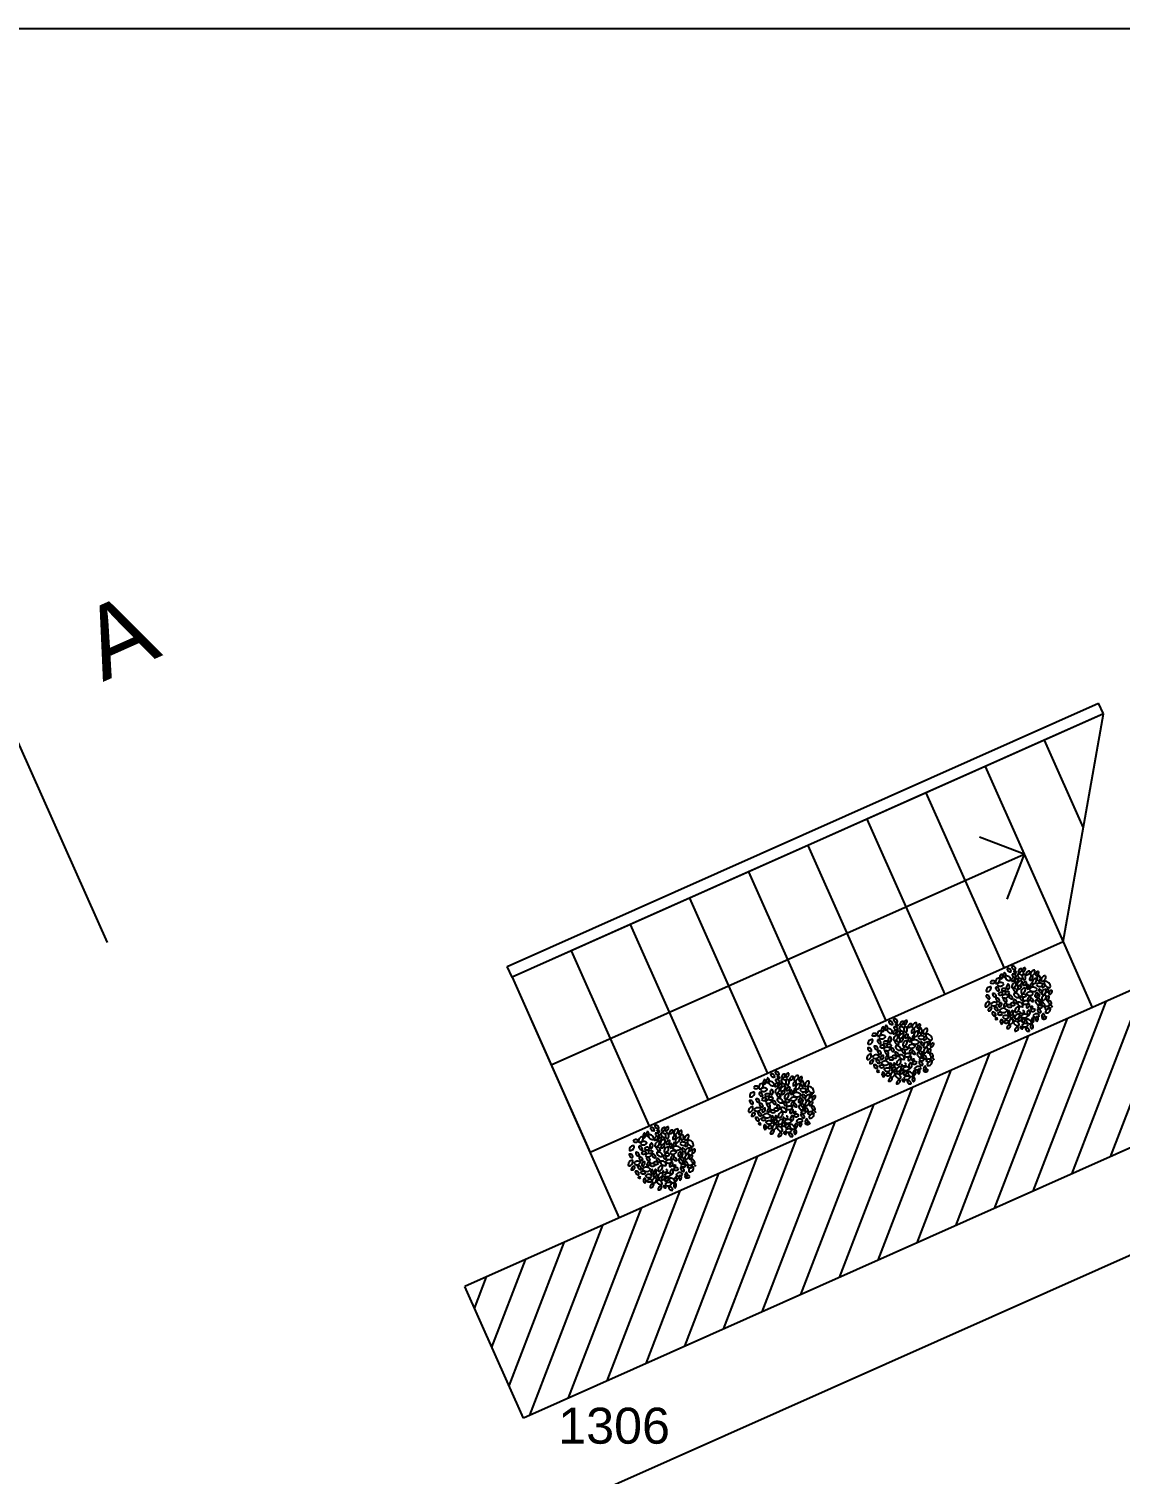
# Model space of a CAD drawing. Header units: inches. Extents: x -422522 to 22891, y -2973 to 414515.
# Drawn here: x 11547 to 12002, y 10638 to 11241 of the extents above; entities that cross this region are included whole.
import ezdxf

# ---------------------------------------------------------------- set-up
doc = ezdxf.new("R2010")
doc.units = ezdxf.units.IN
doc.header["$MEASUREMENT"] = 0
doc.layers.get('0').update_dxf_attribs({"lineweight": 25})
doc.layers.add('ARREDAMENTO', color=8, linetype='Continuous', lineweight=18)
doc.layers.add('QUOTE', color=6, linetype='Continuous', lineweight=9)
doc.styles.get("Standard").update_dxf_attribs({"font": 'Arial.ttf'})
doc.dimstyles.get("Standard").update_dxf_attribs({"dimtxt": 15, "dimasz": 10, "dimexe": 10, "dimexo": 10, "dimgap": 5, "dimtad": 2, "dimtih": 1, "dimtoh": 1, "dimdec": 0, "dimzin": 0, "dimdsep": 46, "dimtxsty": 'Standard', "dimblk": 'OBLIQUE', "dimblk1": 'OBLIQUE', "dimblk2": 'OBLIQUE', "dimcen": 0.09, "dimdle": 10, "dimadec": 0, "dimazin": 0, "dimtfac": 1, "dimtdec": 0, "dimtofl": 0, "dimtmove": 0, "dimatfit": 3, "dimldrblk": 'OBLIQUE', "dimfxl": 1, "dimtolj": 1, "dimtzin": 0, "dimarcsym": 0})

# ---------------------------------------------------------------- blocks, each defined once
blk = doc.blocks.new('_Oblique')
at = {"color": 0, "linetype": 'ByBlock', "lineweight": -2}
blk.add_line((-0.5, -0.5), (0.5, 0.5), dxfattribs=at)
blk = doc.blocks.new('*D119')
at = {"layer": 'Defpoints', "color": 0, "transparency": 16777216}
for p in [(12397.16, 10903.16), (12441.51, 10803.54), (11247.99, 10272.15)]:
    blk.add_point(p, dxfattribs=at)
at = {"layer": 'QUOTE', "color": 0, "lineweight": -2, "transparency": 16777216}
for p, q in [((12437.44, 10812.68), (12393.09, 10912.29)), ((11194.51, 10367.7), (12406.29, 10907.22)), ((11243.93, 10281.29), (11199.58, 10380.9))]:
    blk.add_line(p, q, dxfattribs=at)
at = {"layer": 'QUOTE', "color": 0, "lineweight": -2, "transparency": 16777216, "xscale": 10, "yscale": 10, "zscale": 10}
for p, rotation in [((12397.16, 10903.16), 23.99999999997978), ((11203.64, 10371.77), 203.9999999999798)]:
    blk.add_blockref('_Oblique', p, dxfattribs=dict(at, rotation=rotation))
at = {"layer": 'QUOTE', "color": 0, "transparency": 16777216, "insert": (11791.3, 10657.9), "char_height": 15, "attachment_point": 5}
blk.add_mtext('\\A1;1306', dxfattribs=at)

msp = doc.modelspace()

# ---------------------------------------------------------------- hatches: boundary and pattern name
h = msp.add_hatch()
h.set_pattern_fill('ANSI31', color=0, scale=100, angle=24)
h.set_pattern_definition([(69, (4887.172, -4511.288), (-11.669755, 4.479599), [])])
h.paths.add_polyline_path([(11055.56, 10416.33), (11055.56, 10350.66), (11561.6, 10575.81), (11537.24, 10630.65)])
h.paths.add_polyline_path([(11729.07, 10716), (11753.47, 10661.18), (13055.56, 11240.52), (12907.96, 11240.52)])

# ---------------------------------------------------------------- linework, layer by layer
for p, q in [((12907.96, 11240.52), (11729.07, 10716)), ((13055.56, 11240.52), (11753.47, 10661.18)), ((11746.69, 10849.57), (11993.35, 10959.39)), ((11995.38, 10954.82), (11993.35, 10959.39)), ((11995.38, 10954.82), (11761.51, 10850.7)), ((11995.38, 10954.82), (11970.72, 10943.84)), ((11978.59, 10859.78), (11995.38, 10954.82)), ((11539.12, 10950.8), (11579.79, 10859.45)), ((11970.72, 10943.84), (11946.05, 10932.86)), ((11970.72, 10943.84), (11986.99, 10907.3)), ((11946.05, 10932.86), (11921.38, 10921.88)), ((11946.05, 10932.86), (11978.59, 10859.78)), ((11921.38, 10921.88), (11896.72, 10910.9)), ((11921.38, 10921.88), (11953.92, 10848.79)), ((11896.72, 10910.9), (11872.05, 10899.91)), ((11896.72, 10910.9), (11929.26, 10837.81)), ((11872.05, 10899.91), (11847.39, 10888.93)), ((11872.05, 10899.91), (11904.59, 10826.83)), ((11764.99, 10808.46), (11962.32, 10896.32)), ((11847.39, 10888.93), (11822.72, 10877.95)), ((11847.39, 10888.93), (11879.93, 10815.85)), ((11822.72, 10877.95), (11798.06, 10866.97)), ((11822.72, 10877.95), (11855.26, 10804.87)), ((11798.06, 10866.97), (11773.39, 10855.99)), ((11798.06, 10866.97), (11830.59, 10793.88)), ((11773.39, 10855.99), (11748.72, 10845)), ((11773.39, 10855.99), (11805.93, 10782.9)), ((11978.59, 10859.78), (11781.26, 10771.92)), ((11978.59, 10859.78), (11990.76, 10832.43)), ((11748.72, 10845), (11746.69, 10849.57)), ((11748.72, 10845), (11793.47, 10744.51)), ((11748.72, 10845), (11781.26, 10771.92)), ((11753.47, 10661.18), (11729.07, 10716))]:
    msp.add_line(p, q)
at = {"ltscale": 3}
for q in [(11943.65, 10903.49), (11955.15, 10877.65)]:
    msp.add_line((11962.32, 10896.32), q, dxfattribs=at)
msp.add_lwpolyline([(11055.56, 9240.52), (13055.56, 9240.52), (13055.56, 11240.52), (11055.56, 11240.52)], close=True)
at = {"layer": 'ARREDAMENTO', "linetype": 'ByBlock', "lineweight": -3}
for points in [[(11904.85, 10825.04, 0.535384), (11904.74, 10822.94, 0.500203)], [(11905.92, 10826.65, 0.535384), (11907.61, 10825.41, 0.500203)], [(11907.78, 10827.58, 0.535384), (11909.49, 10826.38, 0.500203)], [(11908.63, 10825.71, 0.535384), (11909.75, 10824.89, 0.500203)], [(11910.51, 10825.15, 0.535384), (11912.03, 10826.6, 0.500203)], [(11912.76, 10824.61, 0.535384), (11913.06, 10821.89, 0.500203)], [(11913.48, 10826.98, 0.535384), (11912.27, 10825.26, 0.500203)], [(11913.82, 10824.14, 0.535384), (11915.34, 10825.58, 0.500203)], [(11915.74, 10823.75, 0.535384), (11917.39, 10826.08, 0.500203)], [(11919.02, 10825.47, 0.535384), (11917.81, 10823.76, 0.500203)], [(11899.21, 10819, 0.535384), (11897.21, 10817.1, 0.500203)], [(11898.75, 10820.97, 0.535384), (11900.84, 10821.2, 0.500203)], [(11901.09, 10820.45, 0.535384), (11902.75, 10822.78, 0.500203)], [(11901.12, 10818.89, 0.535384), (11902.6, 10817.4, 0.500203)], [(11901.72, 10819.95, 0.535384), (11904.51, 10820.3, 0.500203)], [(11903.33, 10822.28, 0.535384), (11903.44, 10824.38, 0.500203)], [(11906.19, 10817.8, 0.535384), (11906.36, 10820.25, 0.500203)], [(11909.16, 10822.93, 0.535384), (11907.67, 10821.45, 0.500203)], [(11907.92, 10818.59, 0.535384), (11909.57, 10820.92, 0.500203)], [(11907.98, 10824.3, 0.535384), (11909.7, 10823.1, 0.500203)], [(11909.08, 10820.96, 0.535384), (11910.6, 10822.41, 0.500203)], [(11909.99, 10819.54, 0.535384), (11912.09, 10821.54, 0.500203)], [(11910.35, 10818.15, 0.535384), (11911.84, 10819.63, 0.500203)], [(11911.76, 10816.25, 0.535384), (11913.41, 10818.58, 0.500203)], [(11912.46, 10819.73, 0.535384), (11913.98, 10821.18, 0.500203)], [(11914.38, 10820.14, 0.535384), (11914.61, 10818.05, 0.500203)], [(11915.1, 10818.16, 0.535384), (11918.53, 10817.92, 0.500203)], [(11916.56, 10823.49, 0.535384), (11915.35, 10821.78, 0.500203)], [(11916.41, 10820.24, 0.535384), (11918.07, 10822.57, 0.500203)], [(11918.97, 10823.97, 0.535384), (11919.25, 10821.35, 0.500203)], [(11920.22, 10821.34, 0.535384), (11921.87, 10823.67, 0.500203)], [(11923.88, 10818.82, 0.535384), (11921.39, 10821.35, 0.500203)], [(11896.8, 10810.67, 0.535384), (11898.45, 10813, 0.500203)], [(11898.62, 10814.11, 0.535384), (11897.13, 10815.58, 0.500203)], [(11899.02, 10811.73, 0.535384), (11901.81, 10812.08, 0.500203)], [(11901.3, 10814.81, 0.535384), (11899.81, 10816.29, 0.500203)], [(11902.73, 10812.89, 0.535384), (11901.23, 10814.36, 0.500203)], [(11902.15, 10816.01, 0.535384), (11904.23, 10816.27, 0.500203)], [(11903.47, 10817.78, 0.535384), (11905.56, 10818, 0.500203)], [(11903.72, 10814.96, 0.535384), (11906.51, 10815.31, 0.500203)], [(11905.75, 10812.85, 0.535384), (11904.26, 10814.33, 0.500203)], [(11904.85, 10816.34, 0.535384), (11906.93, 10816.6, 0.500203)], [(11908.11, 10814.04, 0.535384), (11906.64, 10815.53, 0.500203)], [(11908.39, 10818.37, 0.535384), (11910.11, 10817.17, 0.500203)], [(11908.54, 10813.8, 0.535384), (11909.87, 10812.17, 0.500203)], [(11908.63, 10816.35, 0.535384), (11911.03, 10814.66, 0.500203)], [(11912.52, 10810.87, 0.535384), (11910.11, 10812.56, 0.500203)], [(11912.6, 10813.42, 0.535384), (11911.28, 10815.05, 0.500203)], [(11911.87, 10815.51, 0.535384), (11913.96, 10815.36, 0.500203)], [(11912.25, 10812.34, 0.535384), (11915.04, 10812.69, 0.500203)], [(11914.02, 10816.07, 0.535384), (11916.81, 10816.42, 0.500203)], [(11915.75, 10815.07, 0.535384), (11914.53, 10813.35, 0.500203)], [(11918.74, 10816.56, 0.535384), (11917.55, 10814.84, 0.500203)], [(11917.71, 10813.56, 0.535384), (11919.55, 10811.69, 0.500203)], [(11918.42, 10814.33, 0.535384), (11919.91, 10812.86, 0.500203)], [(11920.15, 10812.46, 0.535384), (11921.62, 10810.96, 0.500203)], [(11920.38, 10813.31, 0.535384), (11922.03, 10815.64, 0.500203)], [(11922.13, 10818.04, 0.535384), (11920.48, 10815.71, 0.500203)], [(11923.4, 10815.23, 0.535384), (11922.18, 10813.52, 0.500203)], [(11922.96, 10813.34, 0.535384), (11924.43, 10811.84, 0.500203)], [(11924.58, 10817.61, 0.535384), (11923.36, 10815.9, 0.500203)], [(11899.48, 10810.46, 0.535384), (11897.97, 10809.02, 0.500203)], [(11901.14, 10806.99, 0.535384), (11899.65, 10808.47, 0.500203)], [(11902.09, 10809.17, 0.535384), (11900.6, 10810.65, 0.500203)], [(11903.96, 10807.76, 0.535384), (11901.87, 10807.9, 0.500203)], [(11902.4, 10810.66, 0.535384), (11903.59, 10812.39, 0.500203)], [(11906.04, 10809.07, 0.535384), (11902.62, 10809.3, 0.500203)], [(11906.58, 10806.35, 0.535384), (11903.93, 10806.53, 0.500203)], [(11904.54, 10810.68, 0.535384), (11905.73, 10812.4, 0.500203)], [(11907.88, 10810.97, 0.535384), (11905.79, 10811.11, 0.500203)], [(11906.76, 10807.09, 0.535384), (11906.54, 10809.17, 0.500203)], [(11908.68, 10807.49, 0.535384), (11907.16, 10806.05, 0.500203)], [(11909.27, 10811.71, 0.535384), (11907.18, 10811.86, 0.500203)], [(11908.21, 10807.97, 0.535384), (11908.06, 10809.34, 0.500203)], [(11911.15, 10807.68, 0.535384), (11909.05, 10805.69, 0.500203)], [(11909.19, 10808.42, 0.535384), (11910.84, 10810.75, 0.500203)], [(11911.76, 10806.76, 0.535384), (11914.55, 10807.11, 0.500203)], [(11915.22, 10812.04, 0.535384), (11914, 10810.33, 0.500203)], [(11914.96, 10809.42, 0.535384), (11914.78, 10806.98, 0.500203)], [(11916.72, 10810.62, 0.535384), (11915.44, 10810.49, 0.500203)], [(11917.67, 10809.44, 0.535384), (11915.58, 10809.22, 0.500203)], [(11918.42, 10806.79, 0.535384), (11918.27, 10804.7, 0.500203)], [(11918.51, 10810.83, 0.535384), (11920.6, 10810.69, 0.500203)], [(11920.02, 10808.33, 0.535384), (11918.55, 10809.83, 0.500203)], [(11920.81, 10805.88, 0.535384), (11920.96, 10807.97, 0.500203)], [(11923.51, 10810.45, 0.535384), (11921.43, 10810.19, 0.500203)], [(11921.94, 10808.22, 0.535384), (11923.94, 10810.13, 0.500203)], [(11851.76, 10798.49, 0.535384), (11853.41, 10800.82, 0.500203)], [(11854, 10800.32, 0.535384), (11854.1, 10802.41, 0.500203)], [(11855.52, 10803.08, 0.535384), (11855.41, 10800.98, 0.500203)], [(11856.59, 10804.68, 0.535384), (11858.28, 10803.44, 0.500203)], [(11859.83, 10800.96, 0.535384), (11858.34, 10799.49, 0.500203)], [(11858.45, 10805.62, 0.535384), (11860.16, 10804.41, 0.500203)], [(11858.65, 10802.34, 0.535384), (11860.37, 10801.13, 0.500203)], [(11859.3, 10803.74, 0.535384), (11860.42, 10802.92, 0.500203)], [(11859.75, 10799, 0.535384), (11861.27, 10800.45, 0.500203)], [(11861.18, 10803.19, 0.535384), (11862.69, 10804.63, 0.500203)], [(11863.43, 10802.64, 0.535384), (11863.73, 10799.93, 0.500203)], [(11864.15, 10805.01, 0.535384), (11862.94, 10803.3, 0.500203)], [(11864.49, 10802.17, 0.535384), (11866.01, 10803.62, 0.500203)], [(11867.23, 10801.52, 0.535384), (11866.02, 10799.81, 0.500203)], [(11866.41, 10801.78, 0.535384), (11868.06, 10804.11, 0.500203)], [(11867.08, 10798.28, 0.535384), (11868.73, 10800.61, 0.500203)], [(11869.69, 10803.51, 0.535384), (11868.48, 10801.8, 0.500203)], [(11869.64, 10802.01, 0.535384), (11869.92, 10799.38, 0.500203)], [(11870.89, 10799.37, 0.535384), (11872.54, 10801.7, 0.500203)], [(11902, 10805.76, 0.535384), (11900.83, 10805.84, 0.500203)], [(11903.67, 10803.45, 0.535384), (11903.44, 10805.54, 0.500203)], [(11906.63, 10804.6, 0.535384), (11904.55, 10804.34, 0.500203)], [(11907.32, 10803.09, 0.535384), (11905.8, 10801.64, 0.500203)], [(11906.69, 10803.37, 0.535384), (11908.34, 10805.7, 0.500203)], [(11910.9, 10802.92, 0.535384), (11908.54, 10804.65, 0.500203)], [(11910.64, 10802.07, 0.535384), (11909.12, 10800.63, 0.500203)], [(11912.06, 10806.26, 0.535384), (11910.54, 10804.81, 0.500203)], [(11912.51, 10801.52, 0.535384), (11911.39, 10802.34, 0.500203)], [(11911.98, 10804.3, 0.535384), (11913.47, 10805.77, 0.500203)], [(11912, 10802.89, 0.535384), (11914.79, 10803.24, 0.500203)], [(11915.22, 10800.58, 0.535384), (11913.53, 10801.82, 0.500203)], [(11916.09, 10803.7, 0.535384), (11913.72, 10805.44, 0.500203)], [(11916.26, 10803.53, 0.535384), (11916.15, 10801.44, 0.500203)], [(11916.61, 10806.17, 0.535384), (11916.5, 10804.08, 0.500203)], [(11849.88, 10797.04, 0.535384), (11847.87, 10795.13, 0.500203)], [(11849.42, 10799.01, 0.535384), (11851.51, 10799.23, 0.500203)], [(11851.79, 10796.93, 0.535384), (11853.26, 10795.44, 0.500203)], [(11852.39, 10797.99, 0.535384), (11855.17, 10798.34, 0.500203)], [(11852.81, 10794.05, 0.535384), (11854.9, 10794.31, 0.500203)], [(11854.14, 10795.82, 0.535384), (11856.23, 10796.04, 0.500203)], [(11855.52, 10794.38, 0.535384), (11857.6, 10794.64, 0.500203)], [(11856.86, 10795.84, 0.535384), (11857.03, 10798.28, 0.500203)], [(11858.59, 10796.63, 0.535384), (11860.24, 10798.96, 0.500203)], [(11859.06, 10796.41, 0.535384), (11860.77, 10795.2, 0.500203)], [(11859.3, 10794.39, 0.535384), (11861.7, 10792.7, 0.500203)], [(11860.66, 10797.58, 0.535384), (11862.76, 10799.57, 0.500203)], [(11861.02, 10796.18, 0.535384), (11862.51, 10797.66, 0.500203)], [(11862.43, 10794.29, 0.535384), (11864.08, 10796.62, 0.500203)], [(11863.13, 10797.77, 0.535384), (11864.65, 10799.21, 0.500203)], [(11865.05, 10798.17, 0.535384), (11865.28, 10796.09, 0.500203)], [(11864.69, 10794.1, 0.535384), (11867.48, 10794.45, 0.500203)], [(11865.77, 10796.2, 0.535384), (11869.19, 10795.96, 0.500203)], [(11869.41, 10794.6, 0.535384), (11868.22, 10792.87, 0.500203)], [(11872.8, 10796.08, 0.535384), (11871.15, 10793.75, 0.500203)], [(11874.55, 10796.85, 0.535384), (11872.06, 10799.38, 0.500203)], [(11875.24, 10795.65, 0.535384), (11874.03, 10793.94, 0.500203)], [(11847.47, 10788.71, 0.535384), (11849.12, 10791.04, 0.500203)], [(11849.29, 10792.15, 0.535384), (11847.8, 10793.62, 0.500203)], [(11850.15, 10788.5, 0.535384), (11848.63, 10787.05, 0.500203)], [(11849.69, 10789.77, 0.535384), (11852.47, 10790.11, 0.500203)], [(11851.97, 10792.85, 0.535384), (11850.48, 10794.32, 0.500203)], [(11852.76, 10787.21, 0.535384), (11851.27, 10788.68, 0.500203)], [(11853.39, 10790.93, 0.535384), (11851.9, 10792.4, 0.500203)], [(11853.07, 10788.7, 0.535384), (11854.26, 10790.42, 0.500203)], [(11854.39, 10793, 0.535384), (11857.18, 10793.35, 0.500203)], [(11856.42, 10790.89, 0.535384), (11854.93, 10792.36, 0.500203)], [(11855.21, 10788.71, 0.535384), (11856.4, 10790.44, 0.500203)], [(11858.55, 10789, 0.535384), (11856.46, 10789.15, 0.500203)], [(11858.78, 10792.07, 0.535384), (11857.31, 10793.57, 0.500203)], [(11859.94, 10789.75, 0.535384), (11857.85, 10789.9, 0.500203)], [(11859.21, 10791.84, 0.535384), (11860.53, 10790.21, 0.500203)], [(11859.85, 10786.45, 0.535384), (11861.51, 10788.78, 0.500203)], [(11863.18, 10788.91, 0.535384), (11860.78, 10790.6, 0.500203)], [(11863.27, 10791.46, 0.535384), (11861.94, 10793.09, 0.500203)], [(11862.54, 10793.55, 0.535384), (11864.63, 10793.4, 0.500203)], [(11862.92, 10790.38, 0.535384), (11865.71, 10790.73, 0.500203)], [(11865.89, 10790.07, 0.535384), (11864.67, 10788.36, 0.500203)], [(11866.41, 10793.1, 0.535384), (11865.2, 10791.39, 0.500203)], [(11867.39, 10788.66, 0.535384), (11866.1, 10788.52, 0.500203)], [(11868.38, 10791.6, 0.535384), (11870.22, 10789.73, 0.500203)], [(11869.09, 10792.37, 0.535384), (11870.58, 10790.9, 0.500203)], [(11869.18, 10788.87, 0.535384), (11871.27, 10788.72, 0.500203)], [(11870.82, 10790.49, 0.535384), (11872.29, 10789, 0.500203)], [(11871.05, 10791.35, 0.535384), (11872.7, 10793.68, 0.500203)], [(11874.18, 10788.48, 0.535384), (11872.1, 10788.22, 0.500203)], [(11874.07, 10793.27, 0.535384), (11872.85, 10791.55, 0.500203)], [(11873.63, 10791.37, 0.535384), (11875.1, 10789.88, 0.500203)], [(11806.42, 10782.35, 0.535384), (11808.11, 10781.11, 0.500203)], [(11808.28, 10783.28, 0.535384), (11810, 10782.08, 0.500203)], [(11813.98, 10782.68, 0.535384), (11812.77, 10780.96, 0.500203)], [(11851.81, 10785.03, 0.535384), (11850.32, 10786.5, 0.500203)], [(11852.66, 10783.8, 0.535384), (11851.5, 10783.88, 0.500203)], [(11854.63, 10785.79, 0.535384), (11852.54, 10785.94, 0.500203)], [(11856.71, 10787.1, 0.535384), (11853.29, 10787.34, 0.500203)], [(11854.33, 10781.49, 0.535384), (11854.11, 10783.57, 0.500203)], [(11857.25, 10784.38, 0.535384), (11854.6, 10784.57, 0.500203)], [(11857.3, 10782.64, 0.535384), (11855.22, 10782.38, 0.500203)], [(11857.43, 10785.12, 0.535384), (11857.2, 10787.21, 0.500203)], [(11857.36, 10781.41, 0.535384), (11859.01, 10783.74, 0.500203)], [(11859.35, 10785.53, 0.535384), (11857.83, 10784.08, 0.500203)], [(11858.88, 10786.01, 0.535384), (11858.73, 10787.38, 0.500203)], [(11861.57, 10780.95, 0.535384), (11859.21, 10782.69, 0.500203)], [(11861.82, 10785.72, 0.535384), (11859.72, 10783.72, 0.500203)], [(11862.73, 10784.3, 0.535384), (11861.21, 10782.85, 0.500203)], [(11862.43, 10784.79, 0.535384), (11865.22, 10785.14, 0.500203)], [(11862.65, 10782.33, 0.535384), (11864.14, 10783.81, 0.500203)], [(11866.76, 10781.73, 0.535384), (11864.39, 10783.47, 0.500203)], [(11865.62, 10787.46, 0.535384), (11865.45, 10785.01, 0.500203)], [(11868.34, 10787.48, 0.535384), (11866.25, 10787.26, 0.500203)], [(11867.28, 10784.21, 0.535384), (11867.17, 10782.12, 0.500203)], [(11869.09, 10784.83, 0.535384), (11868.94, 10782.74, 0.500203)], [(11870.69, 10786.37, 0.535384), (11869.22, 10787.86, 0.500203)], [(11871.47, 10783.92, 0.535384), (11871.62, 10786.01, 0.500203)], [(11872.6, 10786.26, 0.535384), (11874.61, 10788.16, 0.500203)], [(11799.26, 10776.68, 0.535384), (11801.34, 10776.9, 0.500203)], [(11801.6, 10776.15, 0.535384), (11803.25, 10778.48, 0.500203)], [(11802.22, 10775.65, 0.535384), (11805.01, 10776, 0.500203)], [(11803.83, 10777.98, 0.535384), (11803.94, 10780.08, 0.500203)], [(11805.35, 10780.74, 0.535384), (11805.24, 10778.65, 0.500203)], [(11809.66, 10778.63, 0.535384), (11808.17, 10777.15, 0.500203)], [(11808.42, 10774.29, 0.535384), (11810.07, 10776.62, 0.500203)], [(11808.49, 10780, 0.535384), (11810.2, 10778.8, 0.500203)], [(11809.14, 10781.41, 0.535384), (11810.25, 10780.59, 0.500203)], [(11809.59, 10776.67, 0.535384), (11811.1, 10778.11, 0.500203)], [(11810.49, 10775.24, 0.535384), (11812.59, 10777.24, 0.500203)], [(11811.01, 10780.85, 0.535384), (11812.53, 10782.3, 0.500203)], [(11813.27, 10780.31, 0.535384), (11813.56, 10777.59, 0.500203)], [(11812.96, 10775.43, 0.535384), (11814.48, 10776.88, 0.500203)], [(11814.33, 10779.84, 0.535384), (11815.84, 10781.28, 0.500203)], [(11817.07, 10779.19, 0.535384), (11815.85, 10777.48, 0.500203)], [(11816.24, 10779.45, 0.535384), (11817.89, 10781.78, 0.500203)], [(11816.92, 10775.94, 0.535384), (11818.57, 10778.27, 0.500203)], [(11819.53, 10781.17, 0.535384), (11818.31, 10779.46, 0.500203)], [(11819.47, 10779.67, 0.535384), (11819.75, 10777.05, 0.500203)], [(11820.72, 10777.04, 0.535384), (11822.37, 10779.37, 0.500203)], [(11824.38, 10774.52, 0.535384), (11821.89, 10777.05, 0.500203)], [(11857.99, 10781.12, 0.535384), (11856.47, 10779.68, 0.500203)], [(11861.3, 10780.11, 0.535384), (11859.79, 10778.66, 0.500203)], [(11863.18, 10779.55, 0.535384), (11862.06, 10780.37, 0.500203)], [(11862.67, 10780.93, 0.535384), (11865.45, 10781.27, 0.500203)], [(11865.89, 10778.61, 0.535384), (11864.2, 10779.86, 0.500203)], [(11866.93, 10781.57, 0.535384), (11866.82, 10779.48, 0.500203)], [(11799.12, 10769.81, 0.535384), (11797.63, 10771.28, 0.500203)], [(11799.71, 10774.7, 0.535384), (11797.71, 10772.8, 0.500203)], [(11801.8, 10770.51, 0.535384), (11800.31, 10771.99, 0.500203)], [(11801.63, 10774.59, 0.535384), (11803.1, 10773.1, 0.500203)], [(11802.65, 10771.71, 0.535384), (11804.73, 10771.97, 0.500203)], [(11803.98, 10773.48, 0.535384), (11806.06, 10773.7, 0.500203)], [(11804.23, 10770.66, 0.535384), (11807.01, 10771.01, 0.500203)], [(11805.35, 10772.04, 0.535384), (11807.43, 10772.3, 0.500203)], [(11806.69, 10773.5, 0.535384), (11806.86, 10775.95, 0.500203)], [(11808.61, 10769.74, 0.535384), (11807.14, 10771.23, 0.500203)], [(11808.89, 10774.07, 0.535384), (11810.61, 10772.87, 0.500203)], [(11809.13, 10772.05, 0.535384), (11811.54, 10770.36, 0.500203)], [(11810.86, 10773.85, 0.535384), (11812.34, 10775.33, 0.500203)], [(11813.1, 10769.12, 0.535384), (11811.78, 10770.75, 0.500203)], [(11812.26, 10771.95, 0.535384), (11813.92, 10774.28, 0.500203)], [(11812.37, 10771.21, 0.535384), (11814.46, 10771.06, 0.500203)], [(11814.88, 10775.84, 0.535384), (11815.11, 10773.75, 0.500203)], [(11814.52, 10771.77, 0.535384), (11817.31, 10772.12, 0.500203)], [(11816.25, 10770.77, 0.535384), (11815.04, 10769.06, 0.500203)], [(11815.61, 10773.86, 0.535384), (11819.03, 10773.62, 0.500203)], [(11819.24, 10772.26, 0.535384), (11818.06, 10770.54, 0.500203)], [(11820.88, 10769.01, 0.535384), (11822.53, 10771.34, 0.500203)], [(11822.63, 10773.74, 0.535384), (11820.98, 10771.41, 0.500203)], [(11823.9, 10770.93, 0.535384), (11822.69, 10769.22, 0.500203)], [(11825.08, 10773.31, 0.535384), (11823.86, 10771.6, 0.500203)], [(11797.3, 10766.37, 0.535384), (11798.95, 10768.7, 0.500203)], [(11799.99, 10766.17, 0.535384), (11798.47, 10764.72, 0.500203)], [(11799.52, 10767.43, 0.535384), (11802.31, 10767.78, 0.500203)], [(11802.59, 10764.88, 0.535384), (11801.1, 10766.35, 0.500203)], [(11803.23, 10768.59, 0.535384), (11801.74, 10770.06, 0.500203)], [(11802.9, 10766.36, 0.535384), (11804.09, 10768.09, 0.500203)], [(11806.54, 10764.77, 0.535384), (11803.12, 10765, 0.500203)], [(11806.25, 10768.55, 0.535384), (11804.76, 10770.03, 0.500203)], [(11805.05, 10766.38, 0.535384), (11806.23, 10768.1, 0.500203)], [(11808.39, 10766.67, 0.535384), (11806.29, 10766.81, 0.500203)], [(11807.26, 10762.79, 0.535384), (11807.04, 10764.87, 0.500203)], [(11809.78, 10767.42, 0.535384), (11807.68, 10767.56, 0.500203)], [(11808.71, 10763.67, 0.535384), (11808.57, 10765.04, 0.500203)], [(11809.05, 10769.5, 0.535384), (11810.37, 10767.87, 0.500203)], [(11809.69, 10764.12, 0.535384), (11811.34, 10766.45, 0.500203)], [(11813.02, 10766.57, 0.535384), (11810.61, 10768.26, 0.500203)], [(11812.75, 10768.04, 0.535384), (11815.54, 10768.39, 0.500203)], [(11815.72, 10767.74, 0.535384), (11814.51, 10766.03, 0.500203)], [(11815.46, 10765.12, 0.535384), (11815.28, 10762.68, 0.500203)], [(11817.22, 10766.32, 0.535384), (11815.94, 10766.19, 0.500203)], [(11818.17, 10765.14, 0.535384), (11816.09, 10764.92, 0.500203)], [(11818.21, 10769.26, 0.535384), (11820.05, 10767.39, 0.500203)], [(11818.92, 10770.03, 0.535384), (11820.41, 10768.56, 0.500203)], [(11819.01, 10766.53, 0.535384), (11821.11, 10766.39, 0.500203)], [(11820.52, 10764.03, 0.535384), (11819.05, 10765.53, 0.500203)], [(11820.65, 10768.16, 0.535384), (11822.13, 10766.66, 0.500203)], [(11824.02, 10766.15, 0.535384), (11821.94, 10765.89, 0.500203)], [(11822.44, 10763.92, 0.535384), (11824.44, 10765.83, 0.500203)], [(11823.46, 10769.04, 0.535384), (11824.93, 10767.54, 0.500203)], [(11801.64, 10762.69, 0.535384), (11800.15, 10764.17, 0.500203)], [(11802.5, 10761.46, 0.535384), (11801.33, 10761.54, 0.500203)], [(11804.46, 10763.46, 0.535384), (11802.37, 10763.6, 0.500203)], [(11804.17, 10759.15, 0.535384), (11803.94, 10761.24, 0.500203)], [(11807.08, 10762.05, 0.535384), (11804.43, 10762.23, 0.500203)], [(11807.13, 10760.3, 0.535384), (11805.05, 10760.04, 0.500203)], [(11807.82, 10758.79, 0.535384), (11806.3, 10757.34, 0.500203)], [(11807.19, 10759.07, 0.535384), (11808.84, 10761.4, 0.500203)], [(11809.18, 10763.19, 0.535384), (11807.66, 10761.75, 0.500203)], [(11811.41, 10758.62, 0.535384), (11809.04, 10760.36, 0.500203)], [(11811.65, 10763.38, 0.535384), (11809.56, 10761.39, 0.500203)], [(11812.56, 10761.96, 0.535384), (11811.04, 10760.51, 0.500203)], [(11812.27, 10762.46, 0.535384), (11815.05, 10762.81, 0.500203)], [(11812.48, 10760, 0.535384), (11813.97, 10761.47, 0.500203)], [(11812.5, 10758.59, 0.535384), (11815.29, 10758.94, 0.500203)], [(11816.59, 10759.4, 0.535384), (11814.22, 10761.14, 0.500203)], [(11816.77, 10759.23, 0.535384), (11816.66, 10757.14, 0.500203)], [(11817.12, 10761.87, 0.535384), (11817.01, 10759.78, 0.500203)], [(11818.93, 10762.5, 0.535384), (11818.78, 10760.4, 0.500203)], [(11821.31, 10761.58, 0.535384), (11821.46, 10763.67, 0.500203)], [(11811.14, 10757.77, 0.535384), (11809.62, 10756.33, 0.500203)], [(11813.01, 10757.22, 0.535384), (11811.89, 10758.04, 0.500203)], [(11815.73, 10756.28, 0.535384), (11814.04, 10757.52, 0.500203)]]:
    msp.add_lwpolyline(points, format="xyb", close=True, dxfattribs=at)
for points in [[(11905.06, 10823.25, 0.485783), (11907.42, 10821.79, 0.46813), (11905.24, 10823.57, 0.535384)], [(11912.21, 10823.69, 0.30861), (11910.24, 10824.31, 0.535384)], [(11910.24, 10824.31, 0.497857), (11912.4, 10822.51, 0.500203)], [(11916.01, 10820.55, 0.427879), (11915.89, 10818.73, 0.500203)], [(11916.54, 10818.89, 0.379729), (11916.01, 10820.55, 0.535384)], [(11920.74, 10820.08, 0.449067), (11918.15, 10820.04, 0.535384)], [(11918.15, 10820.04, 0.411154), (11920.4, 10819.41, 0.500203)], [(11921.44, 10820.45, 0.473768), (11920.47, 10818.75, 0.350042), (11921.72, 10819.81, 0.535384)], [(11915.43, 10813.74, 0.382111), (11916.88, 10812.9, 0.410997), (11915.78, 10814.37, 0.535384)], [(11918.13, 10815, 0.136045), (11918.2, 10814.33, 0.500203), (11919.41, 10816.04, 0.535384)], [(11919.41, 10816.04, 0.128884), (11918.79, 10815.89, 0.500203)], [(11919.05, 10818.05, 0.493715), (11920.38, 10816.55, 0.500203)], [(11920.52, 10817.05, 0.391787), (11919.05, 10818.05, 0.535384)], [(11922.04, 10816.73, 0.439965), (11923.18, 10818.21, 0.209361), (11922.16, 10817.95, 0.535384)], [(11911.38, 10808.74, 0.076845), (11911.16, 10808.43, 0.500203), (11913.24, 10808.69, 0.535384)], [(11913.24, 10808.69, 0.202478), (11912.36, 10809.12, 0.500203)], [(11919.42, 10807.27, 0.535384), (11916.64, 10806.92, 0.217069), (11917.99, 10806.39, 0.535384)], [(11918.64, 10806.55, 0.155177), (11919.42, 10807.27, 0.535384)], [(11922.39, 10806.25, 0.224005), (11921.41, 10806.7, 0.500203)], [(11924.81, 10810.39, 0.43907), (11923.15, 10811.37, 0.535384)], [(11923.15, 10811.37, 0.373165), (11924.18, 10810.08, 0.500203)], [(11855.73, 10801.29, 0.485783), (11858.09, 10799.83, 0.46813), (11855.91, 10801.61, 0.535384)], [(11862.88, 10801.72, 0.30861), (11860.91, 10802.34, 0.535384)], [(11860.91, 10802.34, 0.497857), (11863.07, 10800.55, 0.500203)], [(11920.49, 10806.29, 0.064212), (11920.3, 10806.03, 0.500203), (11922.39, 10806.25, 0.535384)], [(11866.68, 10798.59, 0.427879), (11866.56, 10796.77, 0.500203)], [(11867.21, 10796.93, 0.379729), (11866.68, 10798.59, 0.535384)], [(11871.4, 10798.11, 0.449067), (11868.82, 10798.07, 0.535384)], [(11868.82, 10798.07, 0.411154), (11871.07, 10797.45, 0.500203)], [(11869.72, 10796.09, 0.493715), (11871.05, 10794.59, 0.500203)], [(11871.19, 10795.08, 0.391787), (11869.72, 10796.09, 0.535384)], [(11872.11, 10798.48, 0.473768), (11871.14, 10796.79, 0.350042), (11872.39, 10797.84, 0.535384)], [(11872.71, 10794.77, 0.439965), (11873.85, 10796.24, 0.209361), (11872.83, 10795.99, 0.535384)], [(11866.1, 10791.78, 0.382111), (11867.55, 10790.94, 0.410997), (11866.44, 10792.41, 0.535384)], [(11868.8, 10793.03, 0.136045), (11868.86, 10792.36, 0.500203), (11870.08, 10794.07, 0.535384)], [(11870.08, 10794.07, 0.128884), (11869.45, 10793.93, 0.500203)], [(11875.48, 10788.43, 0.43907), (11873.82, 10789.41, 0.535384)], [(11873.82, 10789.41, 0.373165), (11874.85, 10788.11, 0.500203)], [(11862.05, 10786.78, 0.076845), (11861.82, 10786.46, 0.500203), (11863.9, 10786.72, 0.535384)], [(11863.9, 10786.72, 0.202478), (11863.03, 10787.16, 0.500203)], [(11870.09, 10785.31, 0.535384), (11867.31, 10784.96, 0.217069), (11868.66, 10784.43, 0.535384)], [(11869.31, 10784.59, 0.155177), (11870.09, 10785.31, 0.535384)], [(11871.16, 10784.33, 0.064212), (11870.97, 10784.07, 0.500203), (11873.06, 10784.29, 0.535384)], [(11873.06, 10784.29, 0.224005), (11872.08, 10784.74, 0.500203)], [(11805.56, 10778.95, 0.485783), (11807.92, 10777.49, 0.46813), (11805.74, 10779.27, 0.535384)], [(11812.71, 10779.39, 0.30861), (11810.74, 10780.01, 0.535384)], [(11810.74, 10780.01, 0.497857), (11812.91, 10778.21, 0.500203)], [(11821.24, 10775.78, 0.449067), (11818.66, 10775.74, 0.535384)], [(11816.51, 10776.25, 0.427879), (11816.39, 10774.43, 0.500203)], [(11817.04, 10774.59, 0.379729), (11816.51, 10776.25, 0.535384)], [(11818.63, 10770.7, 0.136045), (11818.7, 10770.03, 0.500203), (11819.91, 10771.74, 0.535384)], [(11818.66, 10775.74, 0.411154), (11820.91, 10775.11, 0.500203)], [(11819.91, 10771.74, 0.128884), (11819.29, 10771.59, 0.500203)], [(11819.55, 10773.75, 0.493715), (11820.88, 10772.25, 0.500203)], [(11821.02, 10772.75, 0.391787), (11819.55, 10773.75, 0.535384)], [(11821.94, 10776.15, 0.473768), (11820.97, 10774.46, 0.350042), (11822.22, 10775.51, 0.535384)], [(11822.55, 10772.43, 0.439965), (11823.68, 10773.91, 0.209361), (11822.66, 10773.65, 0.535384)], [(11811.88, 10764.44, 0.076845), (11811.66, 10764.13, 0.500203), (11813.74, 10764.39, 0.535384)], [(11813.74, 10764.39, 0.202478), (11812.86, 10764.82, 0.500203)], [(11815.93, 10769.44, 0.382111), (11817.39, 10768.6, 0.410997), (11816.28, 10770.07, 0.535384)], [(11823.66, 10767.07, 0.373165), (11824.68, 10765.78, 0.500203)], [(11825.32, 10766.09, 0.43907), (11823.66, 10767.07, 0.535384)], [(11819.93, 10762.97, 0.535384), (11817.14, 10762.62, 0.217069), (11818.49, 10762.09, 0.535384)], [(11819.14, 10762.25, 0.155177), (11819.93, 10762.97, 0.535384)], [(11820.99, 10761.99, 0.064212), (11820.81, 10761.73, 0.500203), (11822.89, 10761.95, 0.535384)], [(11822.89, 10761.95, 0.224005), (11821.92, 10762.41, 0.500203)]]:
    msp.add_lwpolyline(points, format="xyb", dxfattribs=at)
for centre, radius, start, end in [((11955.63, 10847.36), 1.31, 0.56425, 106.86159), ((11957.51, 10848.3), 1.31, 1.74871, 108.04605), ((11958.37, 10849.51), 1.26, 178.5696, 291.22515), ((11962.78, 10847.68), 1.26, 88.3487, 201.00425), ((11961.56, 10848.54), 1.31, 271.5278, 17.82514), ((11949.21, 10842.27), 1.31, 42.89191, 149.18924), ((11949.06, 10843.74), 1.26, 219.7128, 332.36835), ((11952.12, 10842.96), 1.78, 91.5278, 197.82514), ((11950.48, 10844.13), 1.72, 268.3487, 21.00425), ((11952.57, 10841.05), 1.76, 43.99589, 150.29323), ((11953.5, 10845.25), 1.31, 123.87235, 230.16969), ((11952.02, 10845.33), 1.26, 300.69324, 53.34879), ((11954.82, 10845.92), 1.26, 120.69324, 233.34879), ((11953.34, 10846), 1.31, 303.87235, 50.16969), ((11956.15, 10845.41), 1.77, 186.40197, 290.0407), ((11954.92, 10843.73), 1.84, 0.56425, 100.90698), ((11956.51, 10848.55), 1.26, 177.38515, 290.0407), ((11958.24, 10843.66), 1.26, 78.44606, 191.10161), ((11957.19, 10844.71), 1.31, 261.62516, 7.9225), ((11958.95, 10841.1), 1.78, 91.5278, 197.82514), ((11957.3, 10842.27), 1.72, 268.3487, 21.00425), ((11958.57, 10846.23), 1.26, 178.5696, 291.22515), ((11957.72, 10845.02), 1.31, 1.74871, 108.04605), ((11958.8, 10847.63), 0.833, 177.38515, 290.0407), ((11958.22, 10846.84), 0.866, 0.56425, 106.86159), ((11959.72, 10843.08), 1.31, 80.44071, 186.73805), ((11958.69, 10844.16), 1.26, 257.2616, 9.91716), ((11961.12, 10841.72), 1.81, 80.44071, 186.73805), ((11959.71, 10843.2), 1.74, 257.2616, 9.91716), ((11960.1, 10844.52), 1.83, 38.25861, 106.86159), ((11961.33, 10846.19), 1.76, 177.38515, 283.25212), ((11961.14, 10847.27), 1.31, 80.44071, 186.73805), ((11960.12, 10848.35), 1.26, 257.2616, 9.91716), ((11963.15, 10845.31), 1.64, 129.85362, 242.50918), ((11963.09, 10841.85), 1.31, 80.44071, 186.73805), ((11962.07, 10842.92), 1.26, 257.2616, 9.91716), ((11961.22, 10845.1), 1.71, 313.03273, 59.33007), ((11964.46, 10846.25), 1.31, 80.44071, 186.73805), ((11963.43, 10847.33), 1.26, 257.2616, 9.91716), ((11965.86, 10844.19), 1.26, 88.3487, 201.00425), ((11964.65, 10845.05), 1.31, 271.5278, 17.82514), ((11966.77, 10846.26), 1.78, 91.5278, 197.82514), ((11965.12, 10847.43), 1.72, 268.3487, 21.00425), ((11967.45, 10842.75), 1.78, 91.5278, 197.82514), ((11965.8, 10843.92), 1.72, 268.3487, 21.00425), ((11968.32, 10846.18), 1.26, 88.3487, 201.00425), ((11967.11, 10847.04), 1.31, 271.5278, 17.82514), ((11968.79, 10840.87), 1.73, 42.4735, 139.20652), ((11969.31, 10844.72), 1.59, 129.85362, 242.50918), ((11967.46, 10844.52), 1.65, 313.03273, 59.33007), ((11971.25, 10843.85), 1.78, 91.5278, 197.82514), ((11969.6, 10845.02), 1.72, 268.3487, 21.00425), ((11972.92, 10842.98), 2.22, 171.40426, 277.7016), ((11971.12, 10841.22), 2.13, 348.22515, 100.88071), ((11947.76, 10837.37), 1.31, 172.23281, 278.53015), ((11946.71, 10836.31), 1.26, 349.0537, 101.70926), ((11948.17, 10839.35), 1.66, 77.2616, 189.91716), ((11946.82, 10840.76), 1.73, 260.44071, 6.73805), ((11950.44, 10838.07), 1.31, 172.23281, 278.53015), ((11949.39, 10837.02), 1.26, 349.0537, 101.70926), ((11951.69, 10840.6), 1.26, 168.22515, 280.88071), ((11950.63, 10839.56), 1.31, 351.40426, 97.7016), ((11952.33, 10843.02), 1.69, 220.81678, 333.47234), ((11952.62, 10837.32), 1.31, 43.99589, 150.29323), ((11952.43, 10838.8), 1.26, 220.81678, 333.47234), ((11953.93, 10839.07), 1.31, 42.89191, 149.18924), ((11953.77, 10840.55), 1.26, 219.7128, 332.36835), ((11954.58, 10836.06), 1.76, 43.99589, 150.29323), ((11954.33, 10838.03), 1.69, 220.81678, 333.47234), ((11955.32, 10837.66), 1.31, 43.99589, 150.29323), ((11955.13, 10839.13), 1.26, 220.81678, 333.47234), ((11956.52, 10840.92), 1.53, 122.76836, 229.0657), ((11954.79, 10841.05), 1.47, 299.58925, 52.24481), ((11957.26, 10837.3), 1.31, 171.40426, 277.7016), ((11956.21, 10836.26), 1.26, 348.22515, 100.88071), ((11958.13, 10839.09), 1.31, 1.74871, 108.04605), ((11958.98, 10840.31), 1.26, 178.5696, 291.22515), ((11958.53, 10836.57), 1.84, 1.74871, 108.04605), ((11959.73, 10838.27), 1.77, 178.5696, 291.22515), ((11960.98, 10840.29), 1.31, 81.62516, 187.9225), ((11959.94, 10841.35), 1.26, 258.44606, 11.10161), ((11961.88, 10836.7), 1.31, 165.91075, 272.20809), ((11960.73, 10835.76), 1.26, 342.73164, 95.38719), ((11962.79, 10838.76), 1.78, 91.5278, 197.82514), ((11961.14, 10839.93), 1.72, 268.3487, 21.00425), ((11962.19, 10836.62), 1.31, 32.8604, 139.15774), ((11962.29, 10838.1), 1.26, 209.6813, 322.33685), ((11964.52, 10841.13), 1.26, 129.80484, 242.46039), ((11964.88, 10837.16), 1.76, 43.99589, 150.29323), ((11964.63, 10839.14), 1.69, 220.81678, 333.47234), ((11963.04, 10840.97), 1.31, 312.98395, 59.28129), ((11965.04, 10835.77), 1.26, 88.3487, 201.00425), ((11963.83, 10836.63), 1.31, 271.5278, 17.82514), ((11966.06, 10838.72), 2.14, 32.8604, 139.15774), ((11966.23, 10841.14), 2.06, 209.6813, 322.33685), ((11966.15, 10841.55), 1.26, 129.85362, 222.51397), ((11964.67, 10841.39), 1.31, 336.15718, 59.33007), ((11968.06, 10837.27), 1.26, 89.17725, 201.8328), ((11966.83, 10838.11), 1.31, 272.35636, 18.65369), ((11968.7, 10836.74), 1.26, 170.01527, 201.00425), ((11968.93, 10842.82), 1.66, 209.73008, 299.13091), ((11967.49, 10837.6), 1.31, 271.5278, 17.82514), ((11968.7, 10836.74), 1.26, 88.3487, 117.72486), ((11969.62, 10839.77), 1.26, 169.0537, 274.15871), ((11968.58, 10838.72), 1.31, 12.95168, 98.53015), ((11971.41, 10835.82), 1.78, 91.5278, 197.82514), ((11971.41, 10838.29), 1.72, 88.3487, 201.00425), ((11969.76, 10836.99), 1.72, 268.3487, 21.00425), ((11970.98, 10841.17), 1.26, 99.60381, 201.00425), ((11969.77, 10842.03), 1.31, 271.5278, 348.69661), ((11969.76, 10839.46), 1.78, 271.5278, 17.82514), ((11971.27, 10839.95), 1.26, 274.9259, 9.91716), ((11972.69, 10835.93), 1.26, 88.3487, 201.00425), ((11972.29, 10838.88), 1.31, 80.44071, 127.73949), ((11971.48, 10836.79), 1.31, 271.5278, 17.82514), ((11973.87, 10838.31), 1.26, 88.3487, 201.00425), ((11972.66, 10839.17), 1.31, 271.5278, 17.82514), ((11947.83, 10833.18), 1.78, 91.5278, 197.82514), ((11946.18, 10834.35), 1.72, 268.3487, 21.00425), ((11948.54, 10831.2), 1.26, 77.2616, 189.91716), ((11947.52, 10832.27), 1.31, 260.44071, 6.73805), ((11949.87, 10832.82), 1.76, 43.99589, 150.29323), ((11949.63, 10834.8), 1.69, 220.81678, 333.47234), ((11951.23, 10832.43), 1.31, 172.23281, 278.53015), ((11950.19, 10831.38), 1.26, 349.0537, 101.70926), ((11951.86, 10836.15), 1.31, 172.23281, 278.53015), ((11950.82, 10835.09), 1.26, 349.0537, 101.70926), ((11952.97, 10833.04), 1.31, 92.35636, 198.65369), ((11951.75, 10833.88), 1.26, 269.17725, 21.8328), ((11953.58, 10830.01), 2.06, 29.6813, 142.33685), ((11953.75, 10832.43), 2.14, 212.8604, 319.15774), ((11954.89, 10836.11), 1.31, 172.23281, 278.53015), ((11953.85, 10835.06), 1.26, 349.0537, 101.70926), ((11955.12, 10833.06), 1.31, 92.35636, 198.65369), ((11953.89, 10833.9), 1.26, 269.17725, 21.8328), ((11956.12, 10832.31), 1.26, 29.6813, 142.33685), ((11956.22, 10833.79), 1.31, 212.8604, 319.15774), ((11956.76, 10830.18), 1.31, 132.98395, 239.28129), ((11955.28, 10830.02), 1.26, 309.80484, 62.46039), ((11957.51, 10833.05), 1.26, 29.6813, 142.33685), ((11957.61, 10834.54), 1.31, 212.8604, 319.15774), ((11957.98, 10830.68), 0.859, 132.98395, 239.28129), ((11957.01, 10830.57), 0.826, 309.80484, 62.46039), ((11959.08, 10835.39), 1.26, 162.73164, 275.38719), ((11957.93, 10834.46), 1.31, 345.91075, 92.20809), ((11960.22, 10830.93), 1.78, 91.5278, 197.82514), ((11958.57, 10832.1), 1.72, 268.3487, 21.00425), ((11960.08, 10832.88), 1.77, 358.5696, 111.22515), ((11961.28, 10834.58), 1.84, 181.74871, 288.04605), ((11961.61, 10829.83), 1.26, 135.89533, 153.47234), ((11961.43, 10831.3), 1.31, 223.99589, 330.29323), ((11963.11, 10833.43), 1.76, 43.99589, 150.29323), ((11962.86, 10835.41), 1.69, 220.81678, 333.47234), ((11961.61, 10829.83), 1.26, 40.81678, 86.60229), ((11964.51, 10832.74), 1.26, 88.3487, 201.00425), ((11963.3, 10833.6), 1.31, 271.5278, 17.82514), ((11965.01, 10830.11), 1.47, 119.58925, 232.24481), ((11963.28, 10830.23), 1.53, 302.76836, 49.0657), ((11965.96, 10836.1), 1.26, 198.05953, 281.70926), ((11965.46, 10832.09), 0.777, 39.7128, 152.36835), ((11965.36, 10833), 0.808, 222.89191, 329.18924), ((11966.03, 10830.6), 1.26, 39.7128, 152.36835), ((11965.88, 10832.08), 1.31, 222.89191, 329.18924), ((11964.92, 10835.04), 1.31, 352.23281, 81.60287), ((11968.58, 10835.2), 1.58, 168.22515, 280.88071), ((11967.26, 10833.9), 1.64, 351.40426, 97.7016), ((11968.98, 10836.06), 1.26, 169.0537, 281.70926), ((11967.94, 10835), 1.31, 352.23281, 98.53015), ((11968.83, 10831.94), 1.31, 32.90919, 139.20652), ((11968.94, 10833.42), 1.26, 209.73008, 322.38563), ((11969.17, 10831.59), 1.31, 171.40426, 277.7016), ((11968.12, 10830.55), 1.26, 348.22515, 100.88071), ((11970.72, 10834.16), 1.26, 168.22515, 280.88071), ((11969.66, 10833.12), 1.31, 351.40426, 97.7016), ((11971.89, 10831.59), 1.26, 40.81678, 153.47234), ((11971.71, 10833.06), 1.31, 223.99589, 330.29323), ((11972.98, 10830.39), 1.73, 80.44071, 186.73805), ((11971.63, 10831.81), 1.66, 257.2616, 9.91716), ((11973.52, 10835.04), 1.26, 168.22515, 280.88071), ((11972.46, 10834), 1.31, 351.40426, 97.7016), ((11972.86, 10832.08), 1.31, 12.04229, 106.86159), ((11973.74, 10833.28), 1.26, 177.38515, 259.24045), ((11950.28, 10830.25), 1.31, 172.23281, 278.53015), ((11949.23, 10829.2), 1.26, 349.0537, 101.70926), ((11950.72, 10827.38), 0.702, 29.6813, 142.33685), ((11950.77, 10828.2), 0.73, 212.8604, 319.15774), ((11952.2, 10829.1), 1.26, 29.6813, 142.33685), ((11952.3, 10830.58), 1.31, 212.8604, 319.15774), ((11953.67, 10826.54), 1.31, 132.98395, 239.28129), ((11952.19, 10826.38), 1.26, 309.80484, 62.46039), ((11954.52, 10827.52), 1.59, 29.73008, 142.38563), ((11954.65, 10829.39), 1.66, 212.90919, 319.20652), ((11955.01, 10825.74), 1.26, 40.81678, 153.47234), ((11954.82, 10827.22), 1.31, 223.99589, 330.29323), ((11956.37, 10823.82), 1.26, 77.2616, 189.91716), ((11955.35, 10824.9), 1.31, 260.44071, 6.73805), ((11957.72, 10825.88), 1.78, 91.5278, 197.82514), ((11956.07, 10827.05), 1.72, 268.3487, 21.00425), ((11957.74, 10828.23), 1.26, 77.2616, 189.91716), ((11956.71, 10829.3), 1.31, 260.44071, 6.73805), ((11958.47, 10824.96), 1.76, 357.38515, 110.0407), ((11959.7, 10826.64), 1.83, 180.56425, 286.86159), ((11960.1, 10827.95), 1.74, 77.2616, 189.91716), ((11958.69, 10829.43), 1.81, 260.44071, 6.73805), ((11961.11, 10826.99), 1.26, 77.2616, 189.91716), ((11960.09, 10828.07), 1.31, 260.44071, 6.73805), ((11962.62, 10827.85), 1.76, 43.99589, 150.29323), ((11962.37, 10829.82), 1.69, 220.81678, 333.47234), ((11962.61, 10826.44), 1.31, 81.62516, 187.9225), ((11961.57, 10827.49), 1.26, 258.44606, 11.10161), ((11962.85, 10823.98), 1.76, 43.99589, 150.29323), ((11962.61, 10825.96), 1.69, 220.81678, 333.47234), ((11963.66, 10825.74), 1.77, 357.38515, 110.0407), ((11964.89, 10827.42), 1.84, 180.56425, 286.86159), ((11966.24, 10824.41), 1.26, 120.69324, 233.34879), ((11966.59, 10827.05), 1.26, 120.69324, 233.34879), ((11964.76, 10824.49), 1.31, 303.87235, 50.16969), ((11965.11, 10827.13), 1.31, 303.87235, 50.16969), ((11967.48, 10828.13), 1.69, 40.81678, 153.47234), ((11967.23, 10830.11), 1.76, 223.99589, 272.98439), ((11968.38, 10827.66), 1.26, 119.58925, 232.24481), ((11966.9, 10827.77), 1.31, 302.76836, 49.0657), ((11967.23, 10830.11), 1.76, 295.01075, 330.29323), ((11970.75, 10827.41), 1.26, 137.67224, 152.36835), ((11970.59, 10828.88), 1.31, 222.89191, 329.18924), ((11971, 10828.83), 1.31, 122.76836, 229.0657), ((11969.52, 10828.94), 1.26, 299.58925, 52.24481), ((11970.75, 10827.41), 1.26, 39.7128, 90.21732), ((11959.69, 10822.81), 1.26, 77.2616, 189.91716), ((11958.67, 10823.88), 1.31, 260.44071, 6.73805), ((11961.01, 10823.52), 0.833, 357.38515, 110.0407), ((11961.59, 10824.31), 0.866, 180.56425, 286.86159), ((11963.3, 10822.6), 1.26, 357.38515, 110.0407), ((11964.18, 10823.8), 1.31, 180.56425, 286.86159)]:
    msp.add_arc(centre, radius, start, end, dxfattribs=at)

# ---------------------------------------------------------------- texts
msp.add_text('A', height=29.74, rotation=24).set_placement((11578.03, 10968.13))

# ---------------------------------------------------------------- dimensions: what is measured, and where the dimension line sits
at = {"layer": 'QUOTE'}
dim = msp.add_linear_dim(base=(12397.16, 10903.16), p1=(11247.99, 10272.15), p2=(12441.51, 10803.54), angle=24, dimstyle='Standard', dxfattribs=at)
dim.commit()
dim.dimension.update_dxf_attribs({"geometry": '*D119', "text_midpoint": (11791.3, 10657.9)})

doc.saveas('drawing.dxf')
